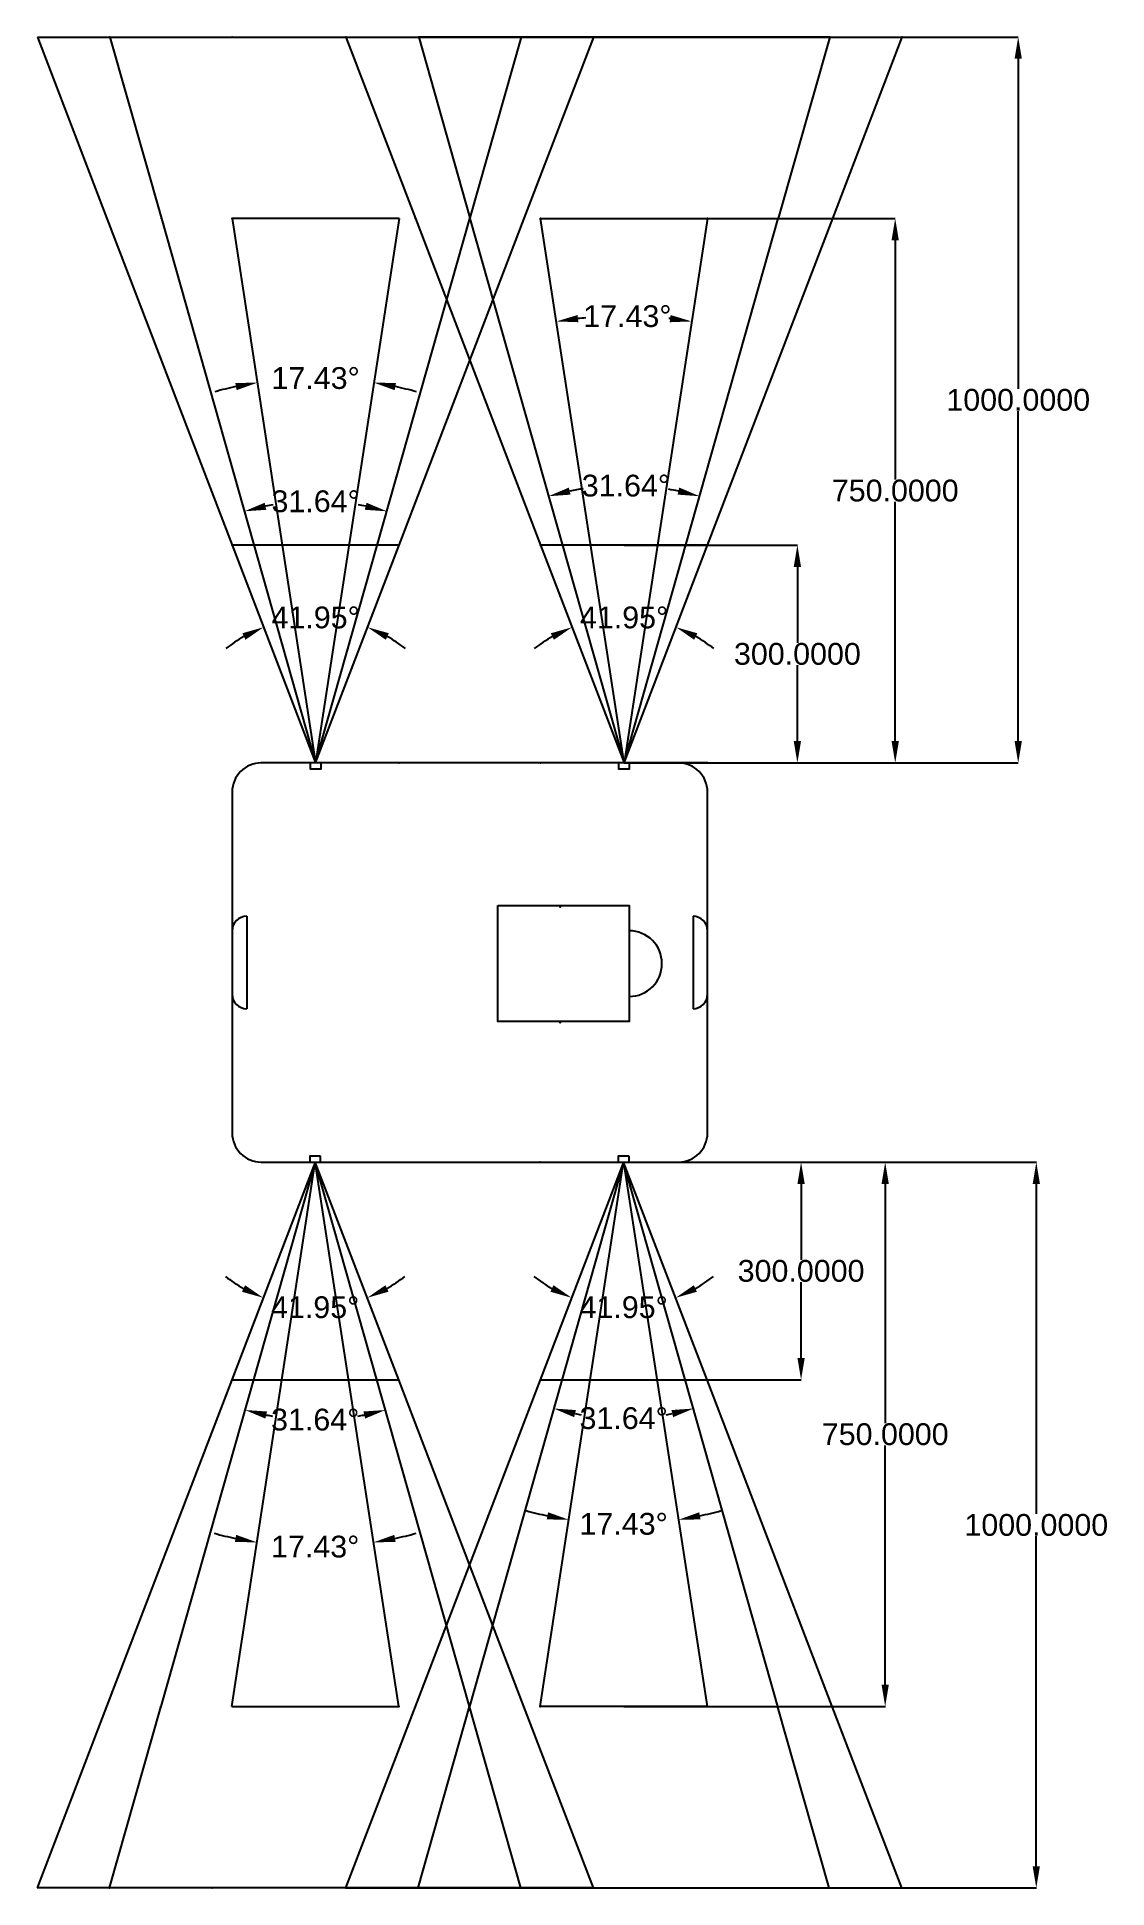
# Model space of a CAD drawing. Header units: millimetres. Extents: x 2257 to 3731, y 539 to 3089.
import ezdxf

# ---------------------------------------------------------------- set-up
doc = ezdxf.new("R2010")
doc.units = ezdxf.units.MM
doc.styles.get("Standard").update_dxf_attribs({"font": 'arial.ttf'})
doc.dimstyles.new('Angulo_2dec', dxfattribs={"dimtxt": 30, "dimasz": 30, "dimexe": 0.18, "dimexo": 0.0625, "dimgap": 0.09, "dimtad": 0, "dimtih": 1, "dimtoh": 1, "dimdec": 4, "dimzin": 0, "dimdsep": 46, "dimtxsty": 'Standard', "dimcen": 0.09, "dimazin": 0, "dimtfac": 1, "dimtdec": 4, "dimtofl": 0, "dimtmove": 0, "dimatfit": 3, "dimfxl": 1, "dimtolj": 1, "dimtzin": 0, "dimarcsym": 0})

# ---------------------------------------------------------------- blocks, each defined once
blk = doc.blocks.new('*D2')
at = {"color": 0, "lineweight": -2, "transparency": 16777216}
for start, end in [(94.917, 95.9238), (84.0762, 84.2425)]:
    blk.add_arc((3066, 2089.4), 615.3, start, end, dxfattribs=at)
at = {"color": 0, "transparency": 16777216}
for points in [[(3003.1, 2696.5), (3001.8, 2706.4), (2972.7, 2697.6)], [(3130.1, 2706.4), (3128.9, 2696.5), (3159.2, 2697.6)]]:
    blk.add_solid(points, dxfattribs=at)
at = {"layer": 'Defpoints', "color": 0, "transparency": 16777216}
for p in [(2951, 2839.4), (3181, 2839.4), (3034.8, 2703.9), (3066, 2089.4), (3066, 2089.4)]:
    blk.add_point(p, dxfattribs=at)
at = {"color": 0, "transparency": 16777216, "insert": (3070.5, 2704.7), "char_height": 30, "attachment_point": 5}
blk.add_mtext('\\A1;17.43°', dxfattribs=at)
blk = doc.blocks.new('*D3')
at = {"color": 0, "lineweight": -2, "transparency": 16777216}
for start, end in [(101.9614, 105.2053), (74.7947, 78.0386)]:
    blk.add_arc((2641, 2089.4), 529.9, start, end, dxfattribs=at)
at = {"color": 0, "transparency": 16777216}
for points in [[(2530.3, 2612.8), (2532.1, 2602.9), (2560.7, 2613.2)], [(2749.9, 2602.9), (2751.7, 2612.8), (2721.3, 2613.2)]]:
    blk.add_solid(points, dxfattribs=at)
at = {"layer": 'Defpoints', "color": 0, "transparency": 16777216}
for p in [(2526, 2839.4), (2756, 2839.4), (2667.9, 2618.7), (2641, 2089.4), (2641, 2089.4)]:
    blk.add_point(p, dxfattribs=at)
at = {"color": 0, "transparency": 16777216, "insert": (2641, 2619.4), "char_height": 30, "attachment_point": 5}
blk.add_mtext('\\A1;17.43°', dxfattribs=at)
blk = doc.blocks.new('*D4')
at = {"color": 0, "lineweight": -2, "transparency": 16777216}
for p, q in [((3066, 2839.4), (3439.7, 2839.4)), ((3439.6, 2809.4), (3439.6, 2479.8)), ((3439.6, 2119.4), (3439.6, 2449)), ((3066, 2089.4), (3439.7, 2089.4))]:
    blk.add_line(p, q, dxfattribs=at)
at = {"color": 0, "transparency": 16777216}
for points in [[(3434.6, 2809.4), (3444.6, 2809.4), (3439.6, 2839.4)], [(3434.6, 2119.4), (3444.6, 2119.4), (3439.6, 2089.4)]]:
    blk.add_solid(points, dxfattribs=at)
at = {"layer": 'Defpoints', "color": 0, "transparency": 16777216}
for p in [(3066, 2839.4), (3066, 2089.4), (3439.6, 2089.4)]:
    blk.add_point(p, dxfattribs=at)
at = {"color": 0, "transparency": 16777216, "insert": (3439.6, 2464.4), "char_height": 30, "attachment_point": 5}
blk.add_mtext('\\A1;750.0000', dxfattribs=at)
blk = doc.blocks.new('*D5')
at = {"color": 0, "lineweight": -2, "transparency": 16777216}
for p, q in [((3066.2, 3089.4), (3609.2, 3089.4)), ((3609.1, 3059.4), (3609.1, 2604.8)), ((3609.1, 2119.4), (3609.1, 2574)), ((3066, 2089.4), (3609.2, 2089.4))]:
    blk.add_line(p, q, dxfattribs=at)
at = {"color": 0, "transparency": 16777216}
for points in [[(3604.1, 3059.4), (3614.1, 3059.4), (3609.1, 3089.4)], [(3604.1, 2119.4), (3614.1, 2119.4), (3609.1, 2089.4)]]:
    blk.add_solid(points, dxfattribs=at)
at = {"layer": 'Defpoints', "color": 0, "transparency": 16777216}
for p in [(3066.2, 3089.4), (3066, 2089.4), (3609.1, 2089.4)]:
    blk.add_point(p, dxfattribs=at)
at = {"color": 0, "transparency": 16777216, "insert": (3609.1, 2589.4), "char_height": 30, "attachment_point": 5}
blk.add_mtext('\\A1;1000.0000', dxfattribs=at)
blk = doc.blocks.new('*D6')
at = {"color": 0, "lineweight": -2, "transparency": 16777216}
for start, end in [(99.3688, 101.0458), (78.9542, 80.6312)]:
    blk.add_arc((2641, 2089.4), 360.2, start, end, dxfattribs=at)
at = {"color": 0, "transparency": 16777216}
for points in [[(2573.1, 2438.1), (2570.8, 2447.8), (2542.8, 2436)], [(2711.2, 2447.8), (2708.8, 2438.1), (2739.2, 2436)]]:
    blk.add_solid(points, dxfattribs=at)
at = {"layer": 'Defpoints', "color": 0, "transparency": 16777216}
for p in [(2428.5, 2839.4), (2853.5, 2839.4), (2674.1, 2448.1), (2641, 2089.4), (2641, 2089.4)]:
    blk.add_point(p, dxfattribs=at)
at = {"color": 0, "transparency": 16777216, "insert": (2641, 2449.6), "char_height": 30, "attachment_point": 5}
blk.add_mtext('\\A1;31.64°', dxfattribs=at)
blk = doc.blocks.new('*D7')
at = {"color": 0, "lineweight": -2, "transparency": 16777216}
for start, end in [(98.4578, 101.3165), (78.6835, 80.7902)]:
    blk.add_arc((3066, 2089.4), 381.8, start, end, dxfattribs=at)
at = {"color": 0, "transparency": 16777216}
for points in [[(2992.2, 2459), (2989.9, 2468.7), (2961.9, 2456.8)], [(3142.1, 2468.7), (3139.7, 2459), (3170.1, 2456.8)]]:
    blk.add_solid(points, dxfattribs=at)
at = {"layer": 'Defpoints', "color": 0, "transparency": 16777216}
for p in [(2853.5, 2839.4), (3278.5, 2839.4), (3030.9, 2469.6), (3066, 2089.4), (3066, 2089.4)]:
    blk.add_point(p, dxfattribs=at)
at = {"color": 0, "transparency": 16777216, "insert": (3068.5, 2471.2), "char_height": 30, "attachment_point": 5}
blk.add_mtext('\\A1;31.64°', dxfattribs=at)
blk = doc.blocks.new('*D9')
at = {"color": 0, "lineweight": -2, "transparency": 16777216}
for start, end in [(254.385, 257.8338), (282.1662, 285.615)]:
    blk.add_arc((3065.4, 1539.4), 498.5, start, end, dxfattribs=at)
at = {"color": 0, "transparency": 16777216}
for points in [[(2961.3, 1057), (2959.5, 1047.2), (2989.9, 1046.7)], [(3171.4, 1047.2), (3169.6, 1057), (3141, 1046.7)]]:
    blk.add_solid(points, dxfattribs=at)
at = {"layer": 'Defpoints', "color": 0, "transparency": 16777216}
for p in [(3065.4, 1539.4), (3065.4, 1539.4), (3040.2, 1041.6), (2950.4, 789.4), (3180.4, 789.4)]:
    blk.add_point(p, dxfattribs=at)
at = {"color": 0, "transparency": 16777216, "insert": (3065.4, 1040.9), "char_height": 30, "attachment_point": 5}
blk.add_mtext('\\A1;17.43°', dxfattribs=at)
blk = doc.blocks.new('*D8')
at = {"color": 0, "lineweight": -2, "transparency": 16777216}
for start, end in [(259.0527, 260.4361), (279.5639, 280.9473)]:
    blk.add_arc((3065.4, 1539.4), 352.9, start, end, dxfattribs=at)
at = {"color": 0, "transparency": 16777216}
for points in [[(2997.2, 1188), (2999.6, 1197.8), (2969.2, 1199.9)], [(3131.3, 1197.8), (3133.6, 1188), (3161.6, 1199.9)]]:
    blk.add_solid(points, dxfattribs=at)
at = {"layer": 'Defpoints', "color": 0, "transparency": 16777216}
for p in [(3065.4, 1539.4), (3065.4, 1539.4), (3033, 1188), (2852.9, 789.4), (3277.9, 789.4)]:
    blk.add_point(p, dxfattribs=at)
at = {"color": 0, "transparency": 16777216, "insert": (3065.4, 1186.5), "char_height": 30, "attachment_point": 5}
blk.add_mtext('\\A1;31.64°', dxfattribs=at)
blk = doc.blocks.new('*D10')
at = {"color": 0, "lineweight": -2, "transparency": 16777216}
for start, end in [(254.7947, 258.0386), (281.9614, 285.2053)]:
    blk.add_arc((2640.4, 1539.4), 529.9, start, end, dxfattribs=at)
at = {"color": 0, "transparency": 16777216}
for points in [[(2531.5, 1025.9), (2529.7, 1016.1), (2560.1, 1015.6)], [(2751.2, 1016.1), (2749.4, 1025.9), (2720.7, 1015.6)]]:
    blk.add_solid(points, dxfattribs=at)
at = {"layer": 'Defpoints', "color": 0, "transparency": 16777216}
for p in [(2640.4, 1539.4), (2640.4, 1539.4), (2613.6, 1010.2), (2525.4, 789.4), (2755.4, 789.4)]:
    blk.add_point(p, dxfattribs=at)
at = {"color": 0, "transparency": 16777216, "insert": (2640.4, 1009.5), "char_height": 30, "attachment_point": 5}
blk.add_mtext('\\A1;17.43°', dxfattribs=at)
blk = doc.blocks.new('*D11')
at = {"color": 0, "lineweight": -2, "transparency": 16777216}
for start, end in [(259.025, 260.4908), (279.5092, 280.975)]:
    blk.add_arc((2640.4, 1539.4), 354.9, start, end, dxfattribs=at)
at = {"color": 0, "transparency": 16777216}
for points in [[(2571.7, 1186.1), (2574, 1195.8), (2543.7, 1197.9)], [(2706.8, 1195.8), (2709.2, 1186.1), (2737.2, 1197.9)]]:
    blk.add_solid(points, dxfattribs=at)
at = {"layer": 'Defpoints', "color": 0, "transparency": 16777216}
for p in [(2640.4, 1539.4), (2640.4, 1539.4), (2607.8, 1186), (2427.9, 789.4), (2852.9, 789.4)]:
    blk.add_point(p, dxfattribs=at)
at = {"color": 0, "transparency": 16777216, "insert": (2640.4, 1184.5), "char_height": 30, "attachment_point": 5}
blk.add_mtext('\\A1;31.64°', dxfattribs=at)
blk = doc.blocks.new('*D12')
at = {"color": 0, "lineweight": -2, "transparency": 16777216}
for p, q in [((3065.5, 1539.4), (3426, 1539.4)), ((3425.8, 1509.4), (3425.8, 1179.8)), ((3425.8, 819.4), (3425.8, 1149)), ((3065.5, 789.4), (3426, 789.4))]:
    blk.add_line(p, q, dxfattribs=at)
at = {"color": 0, "transparency": 16777216}
for points in [[(3420.8, 1509.4), (3430.8, 1509.4), (3425.8, 1539.4)], [(3420.8, 819.4), (3430.8, 819.4), (3425.8, 789.4)]]:
    blk.add_solid(points, dxfattribs=at)
at = {"layer": 'Defpoints', "color": 0, "transparency": 16777216}
for p in [(3065.4, 1539.4), (3065.4, 789.4), (3425.8, 789.4)]:
    blk.add_point(p, dxfattribs=at)
at = {"color": 0, "transparency": 16777216, "insert": (3425.8, 1164.4), "char_height": 30, "attachment_point": 5}
blk.add_mtext('\\A1;750.0000', dxfattribs=at)
blk = doc.blocks.new('*D13')
at = {"color": 0, "lineweight": -2, "transparency": 16777216}
for p, q in [((3065.5, 1539.4), (3634.2, 1539.4)), ((3634, 1509.4), (3634, 1054.8)), ((3634, 569.4), (3634, 1024)), ((3065.3, 539.4), (3634.2, 539.4))]:
    blk.add_line(p, q, dxfattribs=at)
at = {"color": 0, "transparency": 16777216}
for points in [[(3629, 1509.4), (3639, 1509.4), (3634, 1539.4)], [(3629, 569.4), (3639, 569.4), (3634, 539.4)]]:
    blk.add_solid(points, dxfattribs=at)
at = {"layer": 'Defpoints', "color": 0, "transparency": 16777216}
for p in [(3065.4, 1539.4), (3634, 1539.4), (3065.2, 539.4)]:
    blk.add_point(p, dxfattribs=at)
at = {"color": 0, "transparency": 16777216, "insert": (3634, 1039.4), "char_height": 30, "attachment_point": 5}
blk.add_mtext('\\A1;1000.0000', dxfattribs=at)
blk = doc.blocks.new('*D15')
at = {"color": 0, "lineweight": -2, "transparency": 16777216}
for start, end in [(119.5692, 128.165), (51.835, 60.4308)]:
    blk.add_arc((3066, 2089.4), 200.2, start, end, dxfattribs=at)
at = {"color": 0, "transparency": 16777216}
for points in [[(2965.1, 2268), (2969.3, 2259), (2994.3, 2276.3)], [(3162.6, 2259), (3166.9, 2268), (3137.6, 2276.3)]]:
    blk.add_solid(points, dxfattribs=at)
at = {"layer": 'Defpoints', "color": 0, "transparency": 16777216}
for p in [(2951, 2389.4), (3181, 2389.4), (3090.3, 2288.1), (3066, 2089.4), (3066, 2089.4)]:
    blk.add_point(p, dxfattribs=at)
at = {"color": 0, "transparency": 16777216, "insert": (3066, 2289.6), "char_height": 30, "attachment_point": 5}
blk.add_mtext('\\A1;41.95°', dxfattribs=at)
blk = doc.blocks.new('*D17')
at = {"color": 0, "lineweight": -2, "transparency": 16777216}
for p, q in [((3066, 2389.4), (3304.9, 2389.4)), ((3304.8, 2359.4), (3304.8, 2254.8)), ((3304.8, 2119.4), (3304.8, 2224)), ((3066, 2089.4), (3304.9, 2089.4))]:
    blk.add_line(p, q, dxfattribs=at)
at = {"color": 0, "transparency": 16777216}
for points in [[(3299.8, 2359.4), (3309.8, 2359.4), (3304.8, 2389.4)], [(3299.8, 2119.4), (3309.8, 2119.4), (3304.8, 2089.4)]]:
    blk.add_solid(points, dxfattribs=at)
at = {"layer": 'Defpoints', "color": 0, "transparency": 16777216}
for p in [(3066, 2389.4), (3066, 2089.4), (3304.8, 2089.4)]:
    blk.add_point(p, dxfattribs=at)
at = {"color": 0, "transparency": 16777216, "insert": (3304.8, 2239.4), "char_height": 30, "attachment_point": 5}
blk.add_mtext('\\A1;300.0000', dxfattribs=at)
blk = doc.blocks.new('*D18')
at = {"color": 0, "lineweight": -2, "transparency": 16777216}
for start, end in [(119.5692, 128.165), (51.835, 60.4308)]:
    blk.add_arc((2641, 2089.4), 200.2, start, end, dxfattribs=at)
at = {"color": 0, "transparency": 16777216}
for points in [[(2540.1, 2268), (2544.3, 2259), (2569.3, 2276.3)], [(2737.6, 2259), (2741.9, 2268), (2712.6, 2276.3)]]:
    blk.add_solid(points, dxfattribs=at)
at = {"layer": 'Defpoints', "color": 0, "transparency": 16777216}
for p in [(2526, 2389.4), (2756, 2389.4), (2665.3, 2288.1), (2641, 2089.4), (2641, 2089.4)]:
    blk.add_point(p, dxfattribs=at)
at = {"color": 0, "transparency": 16777216, "insert": (2641, 2289.6), "char_height": 30, "attachment_point": 5}
blk.add_mtext('\\A1;41.95°', dxfattribs=at)
blk = doc.blocks.new('*D22')
at = {"color": 0, "lineweight": -2, "transparency": 16777216}
for start, end in [(231.835, 240.4308), (299.5692, 308.165)]:
    blk.add_arc((2640.4, 1539.4), 200.2, start, end, dxfattribs=at)
at = {"color": 0, "transparency": 16777216}
for points in [[(2543.8, 1369.8), (2539.5, 1360.8), (2568.8, 1352.5)], [(2741.3, 1360.8), (2737.1, 1369.8), (2712.1, 1352.5)]]:
    blk.add_solid(points, dxfattribs=at)
at = {"layer": 'Defpoints', "color": 0, "transparency": 16777216}
for p in [(2640.4, 1539.4), (2640.4, 1539.4), (2616.1, 1340.7), (2525.4, 1239.4), (2755.4, 1239.4)]:
    blk.add_point(p, dxfattribs=at)
at = {"color": 0, "transparency": 16777216, "insert": (2640.4, 1339.3), "char_height": 30, "attachment_point": 5}
blk.add_mtext('\\A1;41.95°', dxfattribs=at)
blk = doc.blocks.new('*D23')
at = {"color": 0, "lineweight": -2, "transparency": 16777216}
for start, end in [(231.835, 240.4308), (299.5692, 308.165)]:
    blk.add_arc((3065.4, 1539.4), 200.2, start, end, dxfattribs=at)
at = {"color": 0, "transparency": 16777216}
for points in [[(2968.8, 1369.8), (2964.5, 1360.8), (2993.8, 1352.5)], [(3166.3, 1360.8), (3162.1, 1369.8), (3137.1, 1352.5)]]:
    blk.add_solid(points, dxfattribs=at)
at = {"layer": 'Defpoints', "color": 0, "transparency": 16777216}
for p in [(3065.4, 1539.4), (3065.4, 1539.4), (3041.1, 1340.7), (2950.4, 1239.4), (3180.4, 1239.4)]:
    blk.add_point(p, dxfattribs=at)
at = {"color": 0, "transparency": 16777216, "insert": (3065.4, 1339.3), "char_height": 30, "attachment_point": 5}
blk.add_mtext('\\A1;41.95°', dxfattribs=at)
blk = doc.blocks.new('*D24')
at = {"color": 0, "lineweight": -2, "transparency": 16777216}
for p, q in [((3065.5, 1539.4), (3310, 1539.4)), ((3309.9, 1509.4), (3309.9, 1404.8)), ((3309.9, 1269.4), (3309.9, 1374)), ((3065.5, 1239.4), (3310, 1239.4))]:
    blk.add_line(p, q, dxfattribs=at)
at = {"color": 0, "transparency": 16777216}
for points in [[(3304.9, 1509.4), (3314.9, 1509.4), (3309.9, 1539.4)], [(3304.9, 1269.4), (3314.9, 1269.4), (3309.9, 1239.4)]]:
    blk.add_solid(points, dxfattribs=at)
at = {"layer": 'Defpoints', "color": 0, "transparency": 16777216}
for p in [(3065.4, 1539.4), (3065.4, 1239.4), (3309.9, 1239.4)]:
    blk.add_point(p, dxfattribs=at)
at = {"color": 0, "transparency": 16777216, "insert": (3309.9, 1389.4), "char_height": 30, "attachment_point": 5}
blk.add_mtext('\\A1;300.0000', dxfattribs=at)

msp = doc.modelspace()

# ---------------------------------------------------------------- linework, layer by layer
at = {"color": 51, "true_color": 0xf8f6b0}
for p, q in [((2257.65341, 3089.41209), (2353.48675, 2839.41209)), ((2257.65341, 3089.41209), (3024.32008, 3089.41209)), ((2682.65341, 3089.41209), (2778.48675, 2839.41209)), ((2682.65341, 3089.41209), (3449.32008, 3089.41209)), ((2928.48675, 2839.41209), (3024.32008, 3089.41209)), ((3353.48675, 2839.41209), (3449.32008, 3089.41209)), ((2353.48675, 2839.41209), (2525.98675, 2389.41209)), ((2755.98675, 2389.41209), (2928.48675, 2839.41209)), ((2778.48675, 2839.41209), (2950.98675, 2389.41209)), ((3180.98675, 2389.41209), (3353.48675, 2839.41209)), ((2525.98675, 2389.41209), (2640.98675, 2089.41209)), ((2755.98675, 2389.41209), (2525.98675, 2389.41209)), ((2640.98675, 2089.41209), (2755.98675, 2389.41209)), ((2950.98675, 2389.41209), (3065.98675, 2089.41209)), ((3180.98675, 2389.41209), (2950.98675, 2389.41209)), ((3065.98675, 2089.41209), (3180.98675, 2389.41209)), ((2640.42676, 1539.41209), (2525.42676, 1239.41209)), ((2755.42676, 1239.41209), (2640.42676, 1539.41209)), ((3065.42676, 1539.41209), (2950.42676, 1239.41209)), ((3180.42676, 1239.41209), (3065.42676, 1539.41209)), ((2525.42676, 1239.41209), (2352.92676, 789.41209)), ((2525.42676, 1239.41209), (2755.42676, 1239.41209)), ((2927.92676, 789.41209), (2755.42676, 1239.41209)), ((2950.42676, 1239.41209), (2777.92676, 789.41209)), ((2950.42676, 1239.41209), (3180.42676, 1239.41209)), ((3352.92676, 789.41209), (3180.42676, 1239.41209)), ((2352.92676, 789.41209), (2257.09343, 539.41209)), ((2777.92676, 789.41209), (2682.09343, 539.41209)), ((3023.7601, 539.41209), (2927.92676, 789.41209)), ((3448.7601, 539.41209), (3352.92676, 789.41209)), ((3023.7601, 539.41209), (2257.09343, 539.41209)), ((2682.09343, 539.41209), (3448.7601, 539.41209))]:
    msp.add_line(p, q, dxfattribs=at)
at = {"color": 165, "true_color": 0x5e67af}
for p, q in [((2357.65341, 3089.41209), (2428.48675, 2839.41209)), ((2357.65341, 3089.41209), (2924.32008, 3089.41209)), ((2783.02794, 3089.41209), (2853.48675, 2840.40478)), ((2924.32008, 3089.41209), (2853.48675, 2840.40478)), ((3349.32008, 3089.41209), (3278.48675, 2839.41209)), ((2428.48675, 2839.41209), (2640.98675, 2089.41209)), ((2640.98675, 2089.41209), (2853.48675, 2839.41209)), ((2853.48675, 2839.41209), (3065.98675, 2089.41209)), ((3065.98675, 2089.41209), (3278.48675, 2839.41209)), ((2640.42676, 1539.41209), (2427.92676, 789.41209)), ((2852.92676, 789.41209), (2640.42676, 1539.41209)), ((3065.42676, 1539.41209), (2852.92676, 789.41209)), ((3277.92676, 789.41209), (3065.42676, 1539.41209)), ((2357.09343, 539.41209), (2427.92676, 788.41939)), ((2782.09343, 539.41209), (2852.92676, 789.41209)), ((2923.7601, 539.41209), (2852.92676, 789.41209)), ((3348.38557, 539.41209), (3277.92676, 788.41939)), ((2923.7601, 539.41209), (2357.09343, 539.41209))]:
    msp.add_line(p, q, dxfattribs=at)
at = {"color": 30, "true_color": 0xf8991e}
for p, q in [((3349.32008, 3089.41209), (2783.02794, 3089.41209)), ((2782.09343, 539.41209), (3348.38557, 539.41209))]:
    msp.add_line(p, q, dxfattribs=at)
at = {"color": 11, "true_color": 0xf27172}
for p, q in [((2525.98675, 2839.41209), (2640.98675, 2089.41209)), ((2755.98675, 2839.41209), (2525.98675, 2839.41209)), ((2755.98675, 2839.41209), (2640.98675, 2089.41209)), ((3065.98675, 2089.41209), (2950.98675, 2839.41209)), ((2950.98675, 2839.41209), (3180.98675, 2839.41209)), ((3180.98675, 2839.41209), (3065.98675, 2089.41209)), ((2525.42676, 789.41209), (2640.42676, 1539.41209)), ((2755.42676, 789.41209), (2640.42676, 1539.41209)), ((2950.42676, 789.41209), (3065.42676, 1539.41209)), ((3065.42676, 1539.41209), (3180.42676, 789.41209)), ((2525.42676, 789.41209), (2755.42676, 789.41209)), ((3180.42676, 789.41209), (2950.42676, 789.41209))]:
    msp.add_line(p, q, dxfattribs=at)
at = {"color": 252, "true_color": 0x939598}
msp.add_line((3140.98675, 2089.41209), (3065.98675, 2089.41209), dxfattribs=at)
at = {"color": 2, "true_color": 0xf1eb1f}
msp.add_line((3180.98675, 2089.41209), (3065.98675, 2089.41209), dxfattribs=at)
at = {"color": 7}
for p, q in [((2545.98675, 1878.0517), (2545.98675, 1750.77248)), ((3160.98675, 1878.0517), (3160.98675, 1750.77248))]:
    msp.add_line(p, q, dxfattribs=at)
at = {"color": 41, "true_color": 0xf4ee51}
msp.add_line((2525.98675, 1814.41209), (2525.98675, 1814.41209), dxfattribs=at)
msp.add_line((2978.16641, 1731.57377), (2978.16641, 1731.57377))
msp.add_lwpolyline([(3180.98675, 2049.41209, 0.4142135624), (3140.98675, 2089.41209), (2565.98675, 2089.41209, 0.4142135624), (2525.98675, 2049.41209), (2525.98675, 1579.41209, 0.4142135624), (2565.98675, 1539.41209), (3140.98675, 1539.41209, 0.4142135624), (3180.98675, 1579.41209)], format="xyb", close=True)
for points in [[(2648.48675, 2089.41209), (2633.48675, 2089.41209), (2633.48675, 2081.41209), (2648.48675, 2081.41209)], [(3073.48675, 2089.41209), (3058.48675, 2089.41209), (3058.48675, 2081.41209), (3073.48675, 2081.41209)], [(2647.92676, 1547.41209), (2632.92676, 1547.41209), (2632.92676, 1539.41209), (2647.92676, 1539.41209)], [(3072.92676, 1547.41209), (3057.92676, 1547.41209), (3057.92676, 1539.41209), (3072.92676, 1539.41209)]]:
    msp.add_lwpolyline(points, close=True, dxfattribs=at)
msp.add_lwpolyline([(2892.22205, 1892.72899), (3072.95294, 1892.72899), (3072.95294, 1732.98869), (2892.22205, 1732.98869)], close=True)
for points in [[(2545.98675, 1878.0517, 0.4142135624), (2525.98675, 1858.0517), (2525.98675, 1770.77248, 0.4142135624), (2545.98675, 1750.77248)], [(3160.98675, 1750.77248, 0.4142135624), (3180.98675, 1770.77248), (3180.98675, 1858.0517, 0.4142135624), (3160.98675, 1878.0517)]]:
    msp.add_lwpolyline(points, format="xyb")
msp.add_arc((3072.95294, 1812.85884), 45.27687, 270, 90)
at = {"color": 40, "true_color": 0xf8d731}
for p in [(2357.65341, 3089.41209), (2783.02794, 3089.41209), (2924.32008, 3089.41209), (3349.32008, 3089.41209), (2428.48675, 2839.41209), (2525.98675, 2839.41209), (2853.48675, 2839.41209), (2950.98675, 2839.41209), (3180.98675, 2839.41209), (3278.48675, 2839.41209), (2427.92676, 789.41209), (2755.42676, 789.41209), (2852.92676, 789.41209), (2852.92676, 789.41209), (2950.42676, 789.41209), (2357.09343, 539.41209), (2498.38557, 539.41209), (2782.09343, 539.41209)]:
    msp.add_point(p, dxfattribs=at)
at = {"color": 41, "true_color": 0xf4ee51}
for p in [(2525.98675, 3089.41209), (2525.98675, 2389.41209), (3140.98675, 2089.41209), (3140.98675, 2089.41209), (3140.98675, 2089.41209), (3140.98675, 2089.41209), (3140.98675, 2089.41209), (3140.98675, 2089.41209), (3140.98675, 2089.41209), (3140.98675, 2089.41209), (3140.98675, 2089.41209), (3180.98675, 2089.41209), (2950.42676, 1539.41209), (2755.42676, 539.41209)]:
    msp.add_point(p, dxfattribs=at)
at = {"color": 30, "true_color": 0xf8991e}
for p in [(2682.65341, 3089.41209), (3349.32008, 3089.41209), (3449.32008, 3089.41209), (2778.48675, 2839.41209), (3353.48675, 2839.41209), (2950.98675, 2389.41209), (3180.98675, 2389.41209), (3180.98675, 2089.41209), (2782.09343, 539.41209)]:
    msp.add_point(p, dxfattribs=at)
at = {"color": 165, "true_color": 0x5e67af}
for p in [(2783.02794, 3089.41209), (2853.48675, 2840.40478), (2427.92676, 788.41939), (2498.38557, 539.41209)]:
    msp.add_point(p, dxfattribs=at)
at = {"color": 2, "true_color": 0xf1eb1f}
for p in [(2755.98675, 2089.41209), (2950.98675, 2089.41209)]:
    msp.add_point(p, dxfattribs=at)
at = {"color": 252, "true_color": 0x939598}
for p in [(3180.98675, 2089.41209), (2950.42676, 1539.41209)]:
    msp.add_point(p, dxfattribs=at)
for p in [(2978.16641, 1891.31407), (2978.16641, 1731.57377)]:
    msp.add_point(p)

# ---------------------------------------------------------------- dimensions: what is measured, and where the dimension line sits
at = {"color": 7}
for base, p1, p2, picture, middle in [((3609.06419, 2089.41209), (3066.17401, 3089.41209), (3065.98675, 2089.41209), '*D5', (3609.06419, 2589.41209)), ((3439.55469, 2089.41209), (3065.98675, 2839.41209), (3065.98675, 2089.41209), '*D4', (3439.55469, 2464.41209)), ((3304.76922, 2089.41209), (3065.98675, 2389.41209), (3065.98675, 2089.41209), '*D17', (3304.76922, 2239.41209)), ((3633.98852, 1539.41209), (3065.2395, 539.41209), (3065.42676, 1539.41209), '*D13', (3633.98852, 1039.41209)), ((3425.84351, 789.41209), (3065.42676, 1539.41209), (3065.42676, 789.41209), '*D12', (3425.84351, 1164.41209)), ((3309.85355, 1239.41209), (3065.42676, 1539.41209), (3065.42676, 1239.41209), '*D24', (3309.85355, 1389.41209))]:
    dim = msp.add_linear_dim(base=base, p1=p1, p2=p2, angle=90, dimstyle='Angulo_2dec', dxfattribs=at)
    dim.commit()
    dim.dimension.update_dxf_attribs({"geometry": picture, "text_midpoint": middle})
at = {"color": 165, "true_color": 0x5e67af}
for base, line1, line2, picture, middle in [((2674.09022, 2448.08987), ((2428.48675, 2839.41209), (2640.98675, 2089.41209)), ((2640.98675, 2089.41209), (2853.48675, 2839.41209)), '*D6', (2640.98675, 2449.61424)), ((3030.89493, 2469.6337), ((2853.48675, 2839.41209), (3065.98675, 2089.41209)), ((3065.98675, 2089.41209), (3278.48675, 2839.41209)), '*D7', (3068.46247, 2471.24161)), ((2607.80744, 1185.98006), ((2852.92676, 789.41209), (2640.42676, 1539.41209)), ((2640.42676, 1539.41209), (2427.92676, 789.41209)), '*D11', (2640.42676, 1184.47799)), ((3032.99232, 1187.98325), ((3277.92676, 789.41209), (3065.42676, 1539.41209)), ((3065.42676, 1539.41209), (2852.92676, 789.41209)), '*D8', (3065.42676, 1186.48969))]:
    dim = msp.add_angular_dim_2l(base=base, line1=line1, line2=line2, dimstyle='Angulo_2dec', dxfattribs=at)
    dim.commit()
    dim.dimension.update_dxf_attribs({"geometry": picture, "text_midpoint": middle, "dimtype": 162})
at = {"color": 11, "true_color": 0xf27172}
for base, line1, line2, picture, middle in [((2667.85186, 2618.67343), ((2525.98675, 2839.41209), (2640.98675, 2089.41209)), ((2755.98675, 2839.41209), (2640.98675, 2089.41209)), '*D3', (2640.98675, 2619.35482)), ((2613.56165, 1010.15075), ((2755.42676, 789.41209), (2640.42676, 1539.41209)), ((2525.42676, 789.41209), (2640.42676, 1539.41209)), '*D10', (2640.42676, 1009.46936)), ((3040.15673, 1041.57496), ((2950.42676, 789.41209), (3065.42676, 1539.41209)), ((3065.42676, 1539.41209), (3180.42676, 789.41209)), '*D9', (3065.42676, 1040.93402))]:
    dim = msp.add_angular_dim_2l(base=base, line1=line1, line2=line2, dimstyle='Angulo_2dec', dxfattribs=at)
    dim.commit()
    dim.dimension.update_dxf_attribs({"geometry": picture, "text_midpoint": middle})
dim = msp.add_angular_dim_2l(base=(3034.79306, 2703.94942), line1=((3180.98675, 2839.41209), (3065.98675, 2089.41209)), line2=((3065.98675, 2089.41209), (2950.98675, 2839.41209)), dimstyle='Angulo_2dec', dxfattribs=at)
dim.commit()
dim.dimension.update_dxf_attribs({"geometry": '*D2', "text_midpoint": (3070.48068, 2704.72419), "dimtype": 162})
at = {"color": 51, "true_color": 0xf8f6b0}
for base, line1, line2, picture, middle in [((2665.34898, 2288.07982), ((2525.98675, 2389.41209), (2640.98675, 2089.41209)), ((2640.98675, 2089.41209), (2755.98675, 2389.41209)), '*D18', (2640.98675, 2289.56799)), ((3090.34898, 2288.07982), ((2950.98675, 2389.41209), (3065.98675, 2089.41209)), ((3065.98675, 2089.41209), (3180.98675, 2389.41209)), '*D15', (3065.98675, 2289.56799)), ((2616.06453, 1340.74435), ((2755.42676, 1239.41209), (2640.42676, 1539.41209)), ((2640.42676, 1539.41209), (2525.42676, 1239.41209)), '*D22', (2640.42676, 1339.25618)), ((3041.06453, 1340.74435), ((3180.42676, 1239.41209), (3065.42676, 1539.41209)), ((3065.42676, 1539.41209), (2950.42676, 1239.41209)), '*D23', (3065.42676, 1339.25618))]:
    dim = msp.add_angular_dim_2l(base=base, line1=line1, line2=line2, dimstyle='Angulo_2dec', dxfattribs=at)
    dim.commit()
    dim.dimension.update_dxf_attribs({"geometry": picture, "text_midpoint": middle})

doc.saveas('drawing.dxf')
